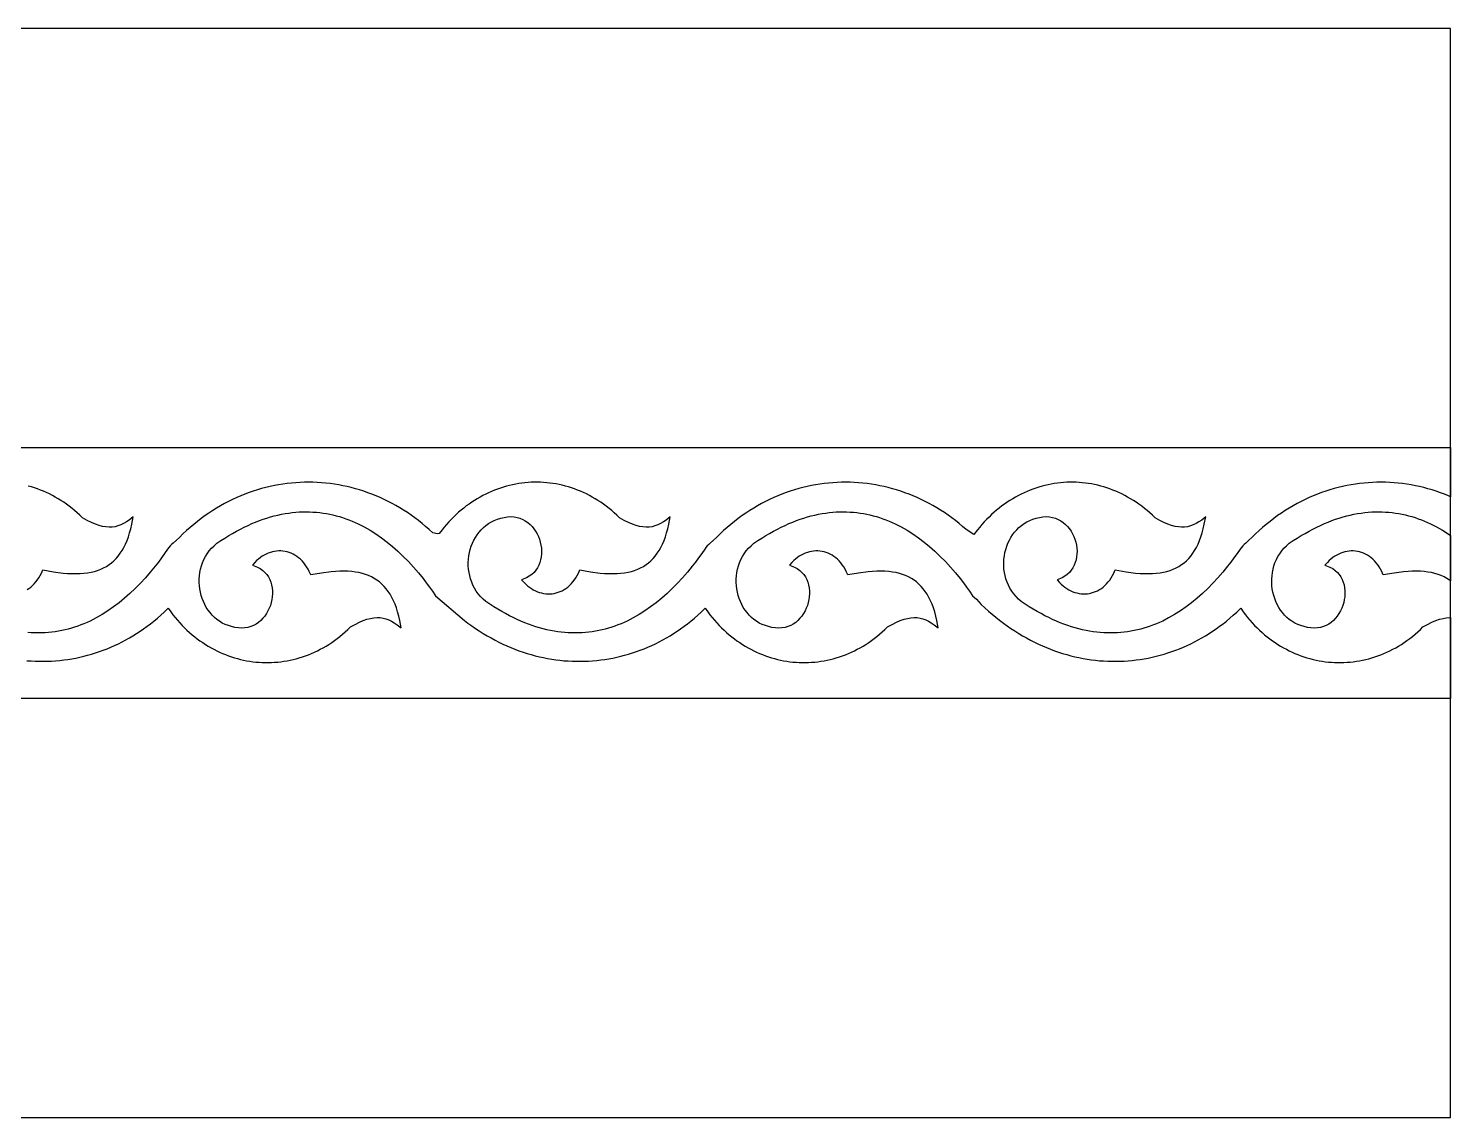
# Model space of a CAD drawing. Extents: x -360 to 360, y -60 to 60.
# Drawn here: x 203.3 to 360, y -60 to 60 of the extents above; entities that cross this region are included whole.
import ezdxf

# ---------------------------------------------------------------- set-up
doc = ezdxf.new("R2010")
doc.units = 0
doc.layers.add('LAYER_1', color=18, linetype='CONTINUOUS')

msp = doc.modelspace()

# ---------------------------------------------------------------- linework, layer by layer
at = {"layer": 'LAYER_1'}
for points in [[(-360, -60), (360, -60), (360, 60), (-360, 60)], [(352.46, 6.74), (352.83, 6.72), (353.2, 6.7), (353.57, 6.66), (353.94, 6.61), (354.31, 6.55), (354.67, 6.48), (355.03, 6.4), (355.38, 6.31), (355.74, 6.21), (356.09, 6.1), (356.44, 5.98), (356.78, 5.86), (357.12, 5.72), (357.46, 5.57), (357.8, 5.42), (358.46, 5.08), (359.11, 4.71), (359.75, 4.31), (360, 4.14), (360, -0.87), (359.88, -0.78), (359.59, -0.6), (359.28, -0.43), (358.96, -0.28), (358.62, -0.16), (358.27, -0.05), (357.9, 0.04), (357.51, 0.11), (357.1, 0.16), (356.68, 0.19), (356.24, 0.2), (355.78, 0.2), (355.31, 0.17), (354.81, 0.13), (353.77, 0), (352.58, -0.22), (352.42, 0.15), (352.28, 0.42), (352.13, 0.67), (351.97, 0.91), (351.8, 1.13), (351.63, 1.33), (351.44, 1.51), (351.25, 1.68), (351.05, 1.83), (350.84, 1.96), (350.63, 2.08), (350.41, 2.18), (350.19, 2.26), (349.97, 2.33), (349.74, 2.38), (349.51, 2.41), (349.28, 2.43), (349.05, 2.43), (348.82, 2.42), (348.59, 2.38), (348.36, 2.34), (348.13, 2.27), (347.9, 2.19), (347.67, 2.09), (347.45, 1.98), (347.24, 1.85), (347.02, 1.71), (346.82, 1.54), (346.62, 1.37), (346.42, 1.17), (346.16, 0.88), (346.71, 0.65), (347.01, 0.48), (347.29, 0.29), (347.53, 0.06), (347.73, -0.18), (347.91, -0.44), (348.06, -0.72), (348.17, -1.02), (348.26, -1.32), (348.32, -1.64), (348.35, -1.96), (348.36, -2.28), (348.34, -2.61), (348.29, -2.93), (348.22, -3.26), (348.13, -3.58), (348.01, -3.88), (347.87, -4.18), (347.7, -4.47), (347.52, -4.74), (347.31, -4.99), (347.08, -5.23), (346.84, -5.44), (346.57, -5.62), (346.29, -5.78), (345.98, -5.91), (345.66, -6), (345.33, -6.05), (344.97, -6.07), (344.61, -6.05), (344.23, -5.99), (343.86, -5.91), (343.5, -5.8), (343.15, -5.67), (342.83, -5.51), (342.52, -5.32), (342.23, -5.12), (341.96, -4.89), (341.71, -4.64), (341.48, -4.37), (341.26, -4.08), (341.07, -3.79), (340.9, -3.47), (340.75, -3.15), (340.62, -2.81), (340.51, -2.47), (340.42, -2.12), (340.35, -1.76), (340.31, -1.4), (340.29, -1.03), (340.29, -0.66), (340.32, -0.3), (340.36, 0.07), (340.44, 0.43), (340.53, 0.78), (340.65, 1.13), (340.8, 1.47), (340.97, 1.81), (341.17, 2.13), (341.39, 2.44), (341.64, 2.73), (341.92, 3.01), (342.22, 3.27), (342.67, 3.57), (343.1, 3.85), (343.54, 4.12), (343.97, 4.37), (344.4, 4.61), (344.82, 4.84), (345.25, 5.05), (345.67, 5.25), (346.09, 5.44), (346.51, 5.61), (346.92, 5.77), (347.33, 5.92), (347.74, 6.06), (348.15, 6.18), (348.55, 6.29), (348.95, 6.39), (349.35, 6.47), (349.75, 6.55), (350.14, 6.61), (350.54, 6.66), (350.93, 6.7), (351.31, 6.73), (351.7, 6.74), (352.08, 6.75)]]:
    msp.add_lwpolyline(points, close=True, dxfattribs=at)
for points in [[(185.41, 13.83), (360, 13.83), (360, 8.4), (359.78, 8.5), (359.33, 8.68), (358.88, 8.85), (358.43, 9), (357.97, 9.15), (357.51, 9.28), (357.05, 9.41), (356.59, 9.52), (356.12, 9.62), (355.65, 9.71), (355.19, 9.78), (354.72, 9.85), (354.24, 9.9), (353.77, 9.95), (353.3, 9.98), (352.83, 10), (352.35, 10), (351.88, 10), (351.4, 9.98), (350.93, 9.95), (350.46, 9.91), (349.98, 9.86), (349.51, 9.8), (349.04, 9.72), (348.57, 9.64), (348.1, 9.54), (347.63, 9.43), (347.17, 9.3), (346.7, 9.17), (346.24, 9.02), (345.78, 8.86), (345.32, 8.69), (344.87, 8.51), (344.42, 8.31), (343.97, 8.11), (343.52, 7.89), (343.08, 7.66), (342.64, 7.41), (342.21, 7.16), (341.78, 6.89), (341.35, 6.61), (340.93, 6.32), (340.51, 6.01), (340.1, 5.69), (339.69, 5.36), (339.28, 5.02), (338.89, 4.67), (338.49, 4.3), (338.11, 3.92), (337.77, 3.6), (337.42, 3.3), (337.25, 3.15), (337.09, 2.99), (336.94, 2.82), (336.81, 2.64), (336.47, 2.16), (336.13, 1.68), (335.78, 1.21), (335.43, 0.76), (334.9, 0.11), (334.36, -0.52), (333.8, -1.12), (333.24, -1.7), (332.66, -2.25), (332.07, -2.78), (331.46, -3.27), (330.85, -3.74), (330.22, -4.18), (329.58, -4.58), (328.93, -4.95), (328.27, -5.29), (327.93, -5.44), (327.59, -5.59), (327.25, -5.72), (326.9, -5.85), (326.56, -5.97), (326.21, -6.08), (325.85, -6.18), (325.5, -6.27), (325.14, -6.35), (324.77, -6.42), (324.41, -6.48), (324.04, -6.53), (323.67, -6.56), (323.3, -6.59), (322.92, -6.61), (322.54, -6.61), (322.16, -6.61), (321.78, -6.59), (321.39, -6.57), (321, -6.53), (320.61, -6.48), (320.22, -6.41), (319.82, -6.34), (319.42, -6.25), (319.02, -6.16), (318.62, -6.05), (318.21, -5.92), (317.8, -5.79), (317.39, -5.64), (316.97, -5.48), (316.56, -5.31), (316.14, -5.12), (315.71, -4.92), (315.29, -4.71), (314.86, -4.48), (314.44, -4.24), (314, -3.99), (313.57, -3.72), (313.13, -3.44), (312.69, -3.14), (312.39, -2.88), (312.11, -2.6), (311.86, -2.3), (311.64, -1.99), (311.44, -1.67), (311.27, -1.34), (311.12, -1), (311, -0.65), (310.9, -0.29), (310.83, 0.07), (310.78, 0.43), (310.76, 0.8), (310.76, 1.16), (310.78, 1.53), (310.82, 1.89), (310.89, 2.25), (310.98, 2.6), (311.08, 2.94), (311.22, 3.28), (311.37, 3.61), (311.54, 3.92), (311.73, 4.22), (311.94, 4.5), (312.18, 4.77), (312.43, 5.02), (312.7, 5.25), (312.99, 5.46), (313.29, 5.64), (313.62, 5.8), (313.96, 5.94), (314.32, 6.04), (314.7, 6.12), (315.07, 6.18), (315.44, 6.21), (315.79, 6.19), (316.13, 6.13), (316.45, 6.04), (316.75, 5.91), (317.04, 5.76), (317.31, 5.57), (317.55, 5.36), (317.78, 5.13), (317.99, 4.87), (318.17, 4.6), (318.33, 4.32), (318.47, 4.02), (318.59, 3.71), (318.69, 3.39), (318.76, 3.07), (318.81, 2.74), (318.83, 2.42), (318.82, 2.09), (318.79, 1.77), (318.73, 1.45), (318.64, 1.15), (318.53, 0.85), (318.38, 0.57), (318.2, 0.31), (317.99, 0.07), (317.75, -0.15), (317.48, -0.35), (317.18, -0.52), (316.63, -0.74), (316.89, -1.04), (317.09, -1.23), (317.29, -1.41), (317.49, -1.57), (317.7, -1.72), (317.92, -1.85), (318.14, -1.96), (318.37, -2.06), (318.59, -2.14), (318.82, -2.2), (319.06, -2.25), (319.29, -2.28), (319.52, -2.3), (319.75, -2.3), (319.98, -2.28), (320.21, -2.25), (320.44, -2.2), (320.66, -2.13), (320.88, -2.05), (321.1, -1.95), (321.31, -1.83), (321.52, -1.7), (321.72, -1.55), (321.91, -1.38), (322.09, -1.2), (322.27, -0.99), (322.44, -0.78), (322.6, -0.54), (322.75, -0.29), (322.89, -0.01), (323.05, 0.35), (324.24, 0.13), (325.28, 0), (325.78, -0.04), (326.25, -0.06), (326.71, -0.07), (327.15, -0.06), (327.57, -0.02), (327.98, 0.03), (328.36, 0.09), (328.74, 0.18), (329.09, 0.29), (329.43, 0.42), (329.75, 0.56), (330.06, 0.73), (330.35, 0.92), (330.63, 1.12), (330.89, 1.35), (331.14, 1.6), (331.37, 1.87), (331.59, 2.17), (331.79, 2.48), (331.99, 2.82), (332.17, 3.19), (332.33, 3.58), (332.48, 3.99), (332.62, 4.42), (332.75, 4.88), (332.86, 5.37), (333.02, 6.18), (332.57, 5.83), (332.26, 5.63), (331.95, 5.45), (331.64, 5.3), (331.33, 5.18), (331.01, 5.1), (330.69, 5.05), (330.35, 5.04), (330, 5.07), (329.63, 5.13), (329.25, 5.23), (328.84, 5.38), (328.4, 5.57), (327.94, 5.8), (327.43, 6.08), (327.14, 6.36), (326.85, 6.62), (326.56, 6.88), (326.26, 7.12), (325.96, 7.36), (325.66, 7.58), (325.35, 7.79), (325.04, 8), (324.73, 8.19), (324.41, 8.37), (324.09, 8.55), (323.77, 8.71), (323.45, 8.87), (323.12, 9.01), (322.79, 9.14), (322.46, 9.27), (322.12, 9.38), (321.79, 9.49), (321.45, 9.58), (321.11, 9.67), (320.77, 9.74), (320.43, 9.81), (320.09, 9.87), (319.75, 9.91), (319.4, 9.95), (319.06, 9.98), (318.72, 9.99), (318.37, 10), (318.03, 10), (317.69, 9.99), (317.34, 9.97), (317, 9.94), (316.66, 9.9), (316.32, 9.85), (315.98, 9.8), (315.64, 9.73), (315.3, 9.65), (314.97, 9.56), (314.63, 9.47), (314.3, 9.36), (313.97, 9.25), (313.65, 9.13), (313.32, 8.99), (313, 8.85), (312.68, 8.7), (312.37, 8.54), (312.05, 8.37), (311.74, 8.19), (311.44, 8), (311.13, 7.81), (310.84, 7.6), (310.54, 7.39), (310.25, 7.16), (309.97, 6.93), (309.68, 6.69), (309.41, 6.44), (309.14, 6.17), (308.87, 5.91), (308.61, 5.63), (308.35, 5.34), (308.1, 5.04), (307.86, 4.74), (307.46, 4.26), (306.61, 4.79), (306.22, 5.13), (305.83, 5.46), (305.43, 5.77), (305.03, 6.08), (304.63, 6.37), (304.21, 6.65), (303.8, 6.92), (303.38, 7.18), (302.95, 7.43), (302.52, 7.66), (302.09, 7.89), (301.65, 8.1), (301.21, 8.31), (300.76, 8.5), (300.32, 8.68), (299.86, 8.85), (299.41, 9), (298.95, 9.15), (298.49, 9.28), (298.03, 9.41), (297.57, 9.52), (297.1, 9.62), (296.64, 9.71), (296.17, 9.78), (295.7, 9.85), (295.23, 9.9), (294.76, 9.95), (294.28, 9.98), (293.81, 10), (293.33, 10), (292.86, 10), (292.39, 9.98), (291.91, 9.95), (291.44, 9.91), (290.97, 9.86), (290.49, 9.8), (290.02, 9.72), (289.55, 9.64), (289.08, 9.54), (288.61, 9.43), (288.15, 9.3), (287.68, 9.17), (287.22, 9.02), (286.76, 8.86), (286.31, 8.69), (285.85, 8.51), (285.4, 8.31), (284.95, 8.11), (284.51, 7.89), (284.06, 7.66), (283.62, 7.41), (283.19, 7.16), (282.76, 6.89), (282.33, 6.61), (281.91, 6.32), (281.49, 6.01), (281.08, 5.69), (280.67, 5.36), (280.27, 5.02), (279.87, 4.67), (279.48, 4.3), (279.09, 3.92), (278.75, 3.6), (278.4, 3.3), (278.23, 3.15), (278.07, 2.99), (277.93, 2.82), (277.79, 2.64), (277.46, 2.16), (277.11, 1.68), (276.77, 1.21), (276.41, 0.76), (275.88, 0.11), (275.34, -0.52), (274.79, -1.12), (274.22, -1.7), (273.64, -2.25), (273.05, -2.78), (272.45, -3.27), (271.83, -3.74), (271.2, -4.18), (270.56, -4.58), (269.91, -4.95), (269.25, -5.29), (268.91, -5.44), (268.57, -5.59), (268.23, -5.72), (267.89, -5.85), (267.54, -5.97), (267.19, -6.08), (266.83, -6.18), (266.48, -6.27), (266.12, -6.35), (265.76, -6.42), (265.39, -6.48), (265.03, -6.53), (264.65, -6.56), (264.28, -6.59), (263.91, -6.61), (263.53, -6.61), (263.15, -6.61), (262.76, -6.59), (262.38, -6.57), (261.99, -6.53), (261.6, -6.48), (261.2, -6.41), (260.8, -6.34), (260.41, -6.25), (260, -6.16), (259.6, -6.05), (259.19, -5.92), (258.78, -5.79), (258.37, -5.64), (257.96, -5.48), (257.54, -5.31), (257.12, -5.12), (256.7, -4.92), (256.27, -4.71), (255.85, -4.48), (255.42, -4.24), (254.99, -3.99), (254.55, -3.72), (254.12, -3.44), (253.67, -3.14), (253.37, -2.88), (253.09, -2.6), (252.84, -2.3), (252.62, -1.99), (252.42, -1.67), (252.25, -1.34), (252.11, -1), (251.98, -0.65), (251.89, -0.29), (251.82, 0.07), (251.77, 0.43), (251.74, 0.8), (251.74, 1.16), (251.76, 1.53), (251.81, 1.89), (251.87, 2.25), (251.96, 2.6), (252.07, 2.94), (252.2, 3.28), (252.35, 3.61), (252.52, 3.92), (252.71, 4.22), (252.93, 4.5), (253.16, 4.77), (253.41, 5.02), (253.68, 5.25), (253.97, 5.46), (254.28, 5.64), (254.6, 5.8), (254.95, 5.94), (255.31, 6.04), (255.68, 6.12), (256.06, 6.18), (256.42, 6.21), (256.78, 6.19), (257.11, 6.13), (257.43, 6.04), (257.74, 5.91), (258.02, 5.76), (258.29, 5.57), (258.54, 5.36), (258.76, 5.13), (258.97, 4.87), (259.15, 4.6), (259.32, 4.32), (259.46, 4.02), (259.58, 3.71), (259.67, 3.39), (259.74, 3.07), (259.79, 2.74), (259.81, 2.42), (259.8, 2.09), (259.77, 1.77), (259.71, 1.45), (259.63, 1.15), (259.51, 0.85), (259.36, 0.57), (259.18, 0.31), (258.98, 0.07), (258.74, -0.15), (258.46, -0.35), (258.16, -0.52), (257.61, -0.74), (257.88, -1.04), (258.07, -1.23), (258.27, -1.41), (258.48, -1.57), (258.69, -1.72), (258.9, -1.85), (259.13, -1.96), (259.35, -2.06), (259.58, -2.14), (259.81, -2.2), (260.04, -2.25), (260.27, -2.28), (260.5, -2.3), (260.73, -2.3), (260.97, -2.28), (261.19, -2.25), (261.42, -2.2), (261.65, -2.13), (261.87, -2.05), (262.08, -1.95), (262.29, -1.83), (262.5, -1.7), (262.7, -1.55), (262.89, -1.38), (263.08, -1.2), (263.25, -0.99), (263.42, -0.78), (263.58, -0.54), (263.73, -0.29), (263.87, -0.01), (264.03, 0.35), (265.22, 0.13), (266.27, 0), (266.76, -0.04), (267.23, -0.06), (267.69, -0.07), (268.13, -0.06), (268.55, -0.02), (268.96, 0.03), (269.35, 0.09), (269.72, 0.18), (270.07, 0.29), (270.41, 0.42), (270.73, 0.56), (271.04, 0.73), (271.33, 0.92), (271.61, 1.12), (271.87, 1.35), (272.12, 1.6), (272.35, 1.87), (272.57, 2.17), (272.78, 2.48), (272.97, 2.82), (273.15, 3.19), (273.31, 3.58), (273.47, 3.99), (273.6, 4.42), (273.73, 4.88), (273.84, 5.37), (274, 6.18), (273.55, 5.83), (273.24, 5.63), (272.93, 5.45), (272.63, 5.3), (272.31, 5.18), (272, 5.1), (271.67, 5.05), (271.33, 5.04), (270.98, 5.07), (270.62, 5.13), (270.23, 5.23), (269.82, 5.38), (269.38, 5.57), (268.92, 5.8), (268.41, 6.08), (268.12, 6.36), (267.83, 6.62), (267.54, 6.88), (267.25, 7.12), (266.95, 7.36), (266.64, 7.58), (266.34, 7.79), (266.03, 8), (265.71, 8.19), (265.4, 8.37), (265.08, 8.55), (264.76, 8.71), (264.43, 8.87), (264.1, 9.01), (263.77, 9.14), (263.44, 9.27), (263.11, 9.38), (262.77, 9.49), (262.44, 9.58), (262.1, 9.67), (261.76, 9.74), (261.42, 9.81), (261.07, 9.87), (260.73, 9.91), (260.39, 9.95), (260.04, 9.98), (259.7, 9.99), (259.36, 10), (259.01, 10), (258.67, 9.99), (258.33, 9.97), (257.98, 9.94), (257.64, 9.9), (257.3, 9.85), (256.96, 9.8), (256.62, 9.73), (256.29, 9.65), (255.95, 9.56), (255.62, 9.47), (255.29, 9.36), (254.96, 9.25), (254.63, 9.13), (254.3, 8.99), (253.98, 8.85), (253.66, 8.7), (253.35, 8.54), (253.04, 8.37), (252.73, 8.19), (252.42, 8), (252.12, 7.81), (251.82, 7.6), (251.52, 7.39), (251.23, 7.16), (250.95, 6.93), (250.67, 6.69), (250.39, 6.44), (250.12, 6.17), (249.85, 5.91), (249.59, 5.63), (249.34, 5.34), (249.08, 5.04), (248.84, 4.74), (248.54, 4.37), (248.34, 4.3), (247.81, 4.43), (247.42, 4.8), (247.03, 5.13), (246.64, 5.46), (246.24, 5.77), (245.84, 6.08), (245.43, 6.37), (245.02, 6.65), (244.61, 6.92), (244.19, 7.18), (243.76, 7.43), (243.33, 7.66), (242.9, 7.89), (242.46, 8.1), (242.02, 8.31), (241.57, 8.5), (241.12, 8.68), (240.67, 8.85), (240.22, 9), (239.76, 9.15), (239.3, 9.28), (238.84, 9.41), (238.38, 9.52), (237.91, 9.62), (237.45, 9.71), (236.98, 9.78), (236.51, 9.85), (236.04, 9.9), (235.56, 9.95), (235.09, 9.98), (234.62, 10), (234.14, 10), (233.67, 10), (233.2, 9.98), (232.72, 9.95), (232.25, 9.91), (231.77, 9.86), (231.3, 9.8), (230.83, 9.72), (230.36, 9.64), (229.89, 9.54), (229.42, 9.43), (228.96, 9.3), (228.49, 9.17), (228.03, 9.02), (227.57, 8.86), (227.12, 8.69), (226.66, 8.51), (226.21, 8.31), (225.76, 8.11), (225.31, 7.89), (224.87, 7.66), (224.43, 7.41), (224, 7.16), (223.57, 6.89), (223.14, 6.61), (222.72, 6.32), (222.3, 6.01), (221.89, 5.69), (221.48, 5.36), (221.08, 5.02), (220.68, 4.67), (220.29, 4.3), (219.9, 3.92), (219.56, 3.6), (219.21, 3.3), (219.04, 3.15), (218.88, 2.99), (218.74, 2.82), (218.6, 2.64), (218.27, 2.16), (217.92, 1.68), (217.58, 1.21), (217.22, 0.76), (216.69, 0.11), (216.15, -0.52), (215.6, -1.12), (215.03, -1.7), (214.45, -2.25), (213.86, -2.78), (213.26, -3.27), (212.64, -3.74), (212.01, -4.18), (211.37, -4.58), (210.72, -4.95), (210.06, -5.29), (209.72, -5.44), (209.38, -5.59), (209.04, -5.72), (208.7, -5.85), (208.35, -5.97), (208, -6.08), (207.64, -6.18), (207.29, -6.27), (206.93, -6.35), (206.57, -6.42), (206.2, -6.48), (205.83, -6.53), (205.46, -6.56), (205.09, -6.59), (204.72, -6.61), (204.34, -6.61), (203.96, -6.61), (203.57, -6.59), (203.19, -6.57)], [(203.1, -1.83), (203.31, -1.7), (203.51, -1.55), (203.7, -1.38), (203.89, -1.2), (204.06, -0.99), (204.23, -0.78), (204.39, -0.54), (204.54, -0.29), (204.68, -0.01), (204.84, 0.35), (206.03, 0.13), (207.08, 0), (207.57, -0.04), (208.04, -0.06), (208.5, -0.07), (208.94, -0.06), (209.36, -0.02), (209.77, 0.03), (210.16, 0.09), (210.53, 0.18), (210.88, 0.29), (211.22, 0.42), (211.54, 0.56), (211.85, 0.73), (212.14, 0.92), (212.42, 1.12), (212.68, 1.35), (212.93, 1.6), (213.16, 1.87), (213.38, 2.17), (213.59, 2.48), (213.78, 2.82), (213.96, 3.19), (214.12, 3.58), (214.28, 3.99), (214.41, 4.42), (214.54, 4.88), (214.65, 5.37), (214.81, 6.18), (214.36, 5.83), (214.05, 5.63), (213.74, 5.45), (213.43, 5.3), (213.12, 5.18), (212.81, 5.1), (212.48, 5.05), (212.14, 5.04), (211.79, 5.07), (211.43, 5.13), (211.04, 5.23), (210.63, 5.38), (210.19, 5.57), (209.73, 5.8), (209.22, 6.08), (208.93, 6.36), (208.64, 6.62), (208.35, 6.88), (208.06, 7.12), (207.76, 7.36), (207.45, 7.58), (207.15, 7.79), (206.84, 8), (206.52, 8.19), (206.21, 8.37), (205.89, 8.55), (205.57, 8.71), (205.24, 8.87), (204.91, 9.01), (204.58, 9.14), (204.25, 9.27), (203.92, 9.38), (203.58, 9.49), (203.24, 9.58)], [(203.09, -9.66), (203.55, -9.69), (204, -9.72), (204.45, -9.73), (204.9, -9.73), (205.35, -9.72), (205.8, -9.7), (206.25, -9.67), (206.7, -9.63), (207.14, -9.58), (207.59, -9.52), (208.03, -9.45), (208.47, -9.37), (208.91, -9.28), (209.35, -9.17), (209.78, -9.06), (210.22, -8.94), (210.65, -8.8), (211.08, -8.66), (211.5, -8.51), (211.92, -8.34), (212.34, -8.17), (212.76, -7.98), (213.17, -7.79), (213.58, -7.58), (213.98, -7.37), (214.39, -7.15), (214.78, -6.91), (215.18, -6.67), (215.57, -6.41), (215.95, -6.15), (216.33, -5.87), (216.71, -5.59), (217.08, -5.3), (217.47, -4.98), (217.85, -4.65), (218.22, -4.31), (218.66, -3.87), (218.94, -4.29), (219.18, -4.61), (219.43, -4.91), (219.68, -5.21), (219.93, -5.49), (220.19, -5.77), (220.46, -6.04), (220.73, -6.3), (221.01, -6.55), (221.29, -6.8), (221.58, -7.03), (221.87, -7.25), (222.16, -7.47), (222.46, -7.67), (222.76, -7.87), (223.07, -8.06), (223.38, -8.24), (223.69, -8.41), (224.01, -8.57), (224.32, -8.72), (224.65, -8.86), (224.97, -8.99), (225.3, -9.12), (225.63, -9.23), (225.96, -9.34), (226.29, -9.43), (226.63, -9.52), (226.96, -9.59), (227.3, -9.66), (227.64, -9.72), (227.98, -9.77), (228.33, -9.81), (228.67, -9.84), (229.01, -9.86), (229.35, -9.87), (229.7, -9.87), (230.04, -9.86), (230.39, -9.84), (230.73, -9.82), (231.07, -9.78), (231.42, -9.73), (231.76, -9.68), (232.1, -9.61), (232.44, -9.54), (232.78, -9.45), (233.11, -9.35), (233.45, -9.25), (233.78, -9.14), (234.12, -9.01), (234.44, -8.88), (234.77, -8.73), (235.1, -8.58), (235.42, -8.41), (235.74, -8.24), (236.06, -8.06), (236.37, -7.86), (236.68, -7.66), (236.99, -7.45), (237.29, -7.22), (237.59, -6.99), (237.88, -6.75), (238.17, -6.49), (238.46, -6.23), (238.75, -5.94), (239.26, -5.66), (239.73, -5.43), (240.16, -5.25), (240.57, -5.1), (240.96, -5), (241.33, -4.93), (241.68, -4.91), (242.01, -4.92), (242.34, -4.97), (242.66, -5.05), (242.97, -5.17), (243.27, -5.32), (243.58, -5.49), (243.89, -5.7), (244.35, -6.04), (244.19, -5.23), (244.07, -4.75), (243.95, -4.29), (243.81, -3.85), (243.66, -3.44), (243.49, -3.06), (243.31, -2.69), (243.12, -2.35), (242.91, -2.03), (242.69, -1.74), (242.46, -1.47), (242.21, -1.22), (241.95, -0.99), (241.67, -0.78), (241.38, -0.6), (241.08, -0.43), (240.75, -0.28), (240.41, -0.16), (240.06, -0.05), (239.69, 0.04), (239.3, 0.11), (238.9, 0.16), (238.47, 0.19), (238.03, 0.2), (237.58, 0.2), (237.1, 0.17), (236.61, 0.13), (235.57, 0), (234.37, -0.22), (234.21, 0.15), (234.07, 0.42), (233.92, 0.67), (233.77, 0.91), (233.6, 1.13), (233.42, 1.33), (233.23, 1.51), (233.04, 1.68), (232.84, 1.83), (232.63, 1.96), (232.42, 2.08), (232.21, 2.18), (231.99, 2.26), (231.76, 2.33), (231.54, 2.38), (231.31, 2.41), (231.08, 2.43), (230.84, 2.43), (230.61, 2.42), (230.38, 2.38), (230.15, 2.34), (229.92, 2.27), (229.69, 2.19), (229.47, 2.09), (229.25, 1.98), (229.03, 1.85), (228.82, 1.71), (228.61, 1.54), (228.41, 1.37), (228.22, 1.17), (227.95, 0.88), (228.5, 0.65), (228.81, 0.48), (229.08, 0.29), (229.32, 0.06), (229.53, -0.18), (229.7, -0.44), (229.85, -0.72), (229.97, -1.02), (230.05, -1.32), (230.11, -1.64), (230.15, -1.96), (230.15, -2.28), (230.13, -2.61), (230.08, -2.93), (230.01, -3.26), (229.92, -3.58), (229.8, -3.88), (229.66, -4.18), (229.5, -4.47), (229.31, -4.74), (229.1, -4.99), (228.88, -5.23), (228.63, -5.44), (228.36, -5.62), (228.08, -5.78), (227.78, -5.91), (227.45, -6), (227.12, -6.05), (226.77, -6.07), (226.4, -6.05), (226.02, -5.99), (225.65, -5.91), (225.29, -5.8), (224.95, -5.67), (224.62, -5.51), (224.31, -5.32), (224.02, -5.12), (223.75, -4.89), (223.5, -4.64), (223.27, -4.37), (223.06, -4.08), (222.86, -3.79), (222.69, -3.47), (222.54, -3.15), (222.41, -2.81), (222.3, -2.47), (222.21, -2.12), (222.15, -1.76), (222.1, -1.4), (222.08, -1.03), (222.08, -0.66), (222.11, -0.3), (222.16, 0.07), (222.23, 0.43), (222.33, 0.78), (222.45, 1.13), (222.59, 1.47), (222.77, 1.81), (222.96, 2.13), (223.19, 2.44), (223.44, 2.73), (223.71, 3.01), (224.02, 3.27), (224.46, 3.57), (224.89, 3.85), (225.33, 4.12), (225.76, 4.37), (226.19, 4.61), (226.62, 4.84), (227.04, 5.05), (227.46, 5.25), (227.88, 5.44), (228.3, 5.61), (228.71, 5.77), (229.12, 5.92), (229.53, 6.06), (229.94, 6.18), (230.34, 6.29), (230.75, 6.39), (231.15, 6.47), (231.54, 6.55), (231.94, 6.61), (232.33, 6.66), (232.72, 6.7), (233.1, 6.73), (233.49, 6.74), (233.87, 6.75), (234.25, 6.74), (234.62, 6.72), (235, 6.7), (235.37, 6.66), (235.73, 6.61), (236.1, 6.55), (236.46, 6.48), (236.82, 6.4), (237.18, 6.31), (237.53, 6.21), (237.88, 6.1), (238.23, 5.98), (238.57, 5.86), (238.92, 5.72), (239.25, 5.57), (239.59, 5.42), (240.25, 5.08), (240.91, 4.71), (241.55, 4.31), (242.17, 3.87), (242.79, 3.41), (243.39, 2.91), (243.98, 2.39), (244.56, 1.83), (245.13, 1.26), (245.68, 0.65), (246.23, 0.03), (246.75, -0.62), (247.11, -1.08), (247.46, -1.55), (247.8, -2.02), (248.13, -2.5), (251.33, -5.24), (251.69, -5.52), (252.11, -5.82), (252.53, -6.11), (252.95, -6.39), (253.38, -6.66), (253.81, -6.92), (254.24, -7.16), (254.68, -7.39), (255.11, -7.62), (255.55, -7.83), (255.99, -8.03), (256.43, -8.22), (256.88, -8.39), (257.32, -8.56), (257.77, -8.71), (258.22, -8.86), (258.67, -8.99), (259.12, -9.11), (259.57, -9.22), (260.02, -9.32), (260.47, -9.41), (260.93, -9.49), (261.38, -9.56), (261.83, -9.61), (262.28, -9.66), (262.74, -9.69), (263.19, -9.72), (263.64, -9.73), (264.09, -9.73), (264.54, -9.72), (264.99, -9.7), (265.44, -9.67), (265.89, -9.63), (266.33, -9.58), (266.78, -9.52), (267.22, -9.45), (267.66, -9.37), (268.1, -9.28), (268.54, -9.17), (268.97, -9.06), (269.41, -8.94), (269.84, -8.8), (270.27, -8.66), (270.69, -8.51), (271.11, -8.34), (271.53, -8.17), (271.95, -7.98), (272.36, -7.79), (272.77, -7.58), (273.17, -7.37), (273.58, -7.15), (273.97, -6.91), (274.37, -6.67), (274.76, -6.41), (275.14, -6.15), (275.52, -5.87), (275.9, -5.59), (276.27, -5.3), (276.66, -4.98), (277.04, -4.65), (277.41, -4.31), (277.85, -3.87), (278.13, -4.29), (278.37, -4.61), (278.62, -4.91), (278.87, -5.21), (279.12, -5.49), (279.38, -5.77), (279.65, -6.04), (279.92, -6.3), (280.2, -6.55), (280.48, -6.8), (280.77, -7.03), (281.06, -7.25), (281.35, -7.47), (281.65, -7.67), (281.95, -7.87), (282.26, -8.06), (282.57, -8.24), (282.88, -8.41), (283.2, -8.57), (283.52, -8.72), (283.84, -8.86), (284.16, -8.99), (284.49, -9.12), (284.82, -9.23), (285.15, -9.34), (285.48, -9.43), (285.82, -9.52), (286.16, -9.59), (286.49, -9.66), (286.83, -9.72), (287.17, -9.77), (287.52, -9.81), (287.86, -9.84), (288.2, -9.86), (288.54, -9.87), (288.89, -9.87), (289.23, -9.86), (289.58, -9.84), (289.92, -9.82), (290.26, -9.78), (290.61, -9.73), (290.95, -9.68), (291.29, -9.61), (291.63, -9.54), (291.97, -9.45), (292.3, -9.35), (292.64, -9.25), (292.97, -9.14), (293.31, -9.01), (293.64, -8.88), (293.96, -8.73), (294.29, -8.58), (294.61, -8.41), (294.93, -8.24), (295.25, -8.06), (295.56, -7.86), (295.87, -7.66), (296.18, -7.45), (296.48, -7.22), (296.78, -6.99), (297.07, -6.75), (297.36, -6.49), (297.65, -6.23), (297.94, -5.94), (298.45, -5.66), (298.92, -5.43), (299.35, -5.25), (299.76, -5.1), (300.15, -5), (300.52, -4.93), (300.87, -4.91), (301.2, -4.92), (301.53, -4.97), (301.85, -5.05), (302.16, -5.17), (302.47, -5.32), (302.77, -5.49), (303.08, -5.7), (303.54, -6.04), (303.38, -5.23), (303.26, -4.75), (303.14, -4.29), (303, -3.85), (302.85, -3.44), (302.68, -3.06), (302.5, -2.69), (302.31, -2.35), (302.1, -2.03), (301.88, -1.74), (301.65, -1.47), (301.4, -1.22), (301.14, -0.99), (300.87, -0.78), (300.57, -0.6), (300.27, -0.43), (299.94, -0.28), (299.61, -0.16), (299.25, -0.05), (298.88, 0.04), (298.49, 0.11), (298.09, 0.16), (297.66, 0.19), (297.22, 0.2), (296.77, 0.2), (296.29, 0.17), (295.8, 0.13), (294.76, 0), (293.56, -0.22), (293.4, 0.15), (293.26, 0.42), (293.11, 0.67), (292.96, 0.91), (292.79, 1.13), (292.61, 1.33), (292.42, 1.51), (292.23, 1.68), (292.03, 1.83), (291.83, 1.96), (291.61, 2.08), (291.4, 2.18), (291.18, 2.26), (290.95, 2.33), (290.73, 2.38), (290.5, 2.41), (290.27, 2.43), (290.03, 2.43), (289.8, 2.42), (289.57, 2.38), (289.34, 2.34), (289.11, 2.27), (288.88, 2.19), (288.66, 2.09), (288.44, 1.98), (288.22, 1.85), (288.01, 1.71), (287.8, 1.54), (287.6, 1.37), (287.41, 1.17), (287.14, 0.88), (287.69, 0.65), (288, 0.48), (288.27, 0.29), (288.51, 0.06), (288.72, -0.18), (288.89, -0.44), (289.04, -0.72), (289.16, -1.02), (289.24, -1.32), (289.3, -1.64), (289.34, -1.96), (289.34, -2.28), (289.32, -2.61), (289.27, -2.93), (289.2, -3.26), (289.11, -3.58), (288.99, -3.88), (288.85, -4.18), (288.69, -4.47), (288.5, -4.74), (288.29, -4.99), (288.07, -5.23), (287.82, -5.44), (287.55, -5.62), (287.27, -5.78), (286.97, -5.91), (286.65, -6), (286.31, -6.05), (285.96, -6.07), (285.59, -6.05), (285.21, -5.99), (284.84, -5.91), (284.48, -5.8), (284.14, -5.67), (283.81, -5.51), (283.5, -5.32), (283.21, -5.12), (282.94, -4.89), (282.69, -4.64), (282.46, -4.37), (282.25, -4.08), (282.05, -3.79), (281.88, -3.47), (281.73, -3.15), (281.6, -2.81), (281.49, -2.47), (281.4, -2.12), (281.34, -1.76), (281.29, -1.4), (281.27, -1.03), (281.27, -0.66), (281.3, -0.3), (281.35, 0.07), (281.42, 0.43), (281.52, 0.78), (281.64, 1.13), (281.78, 1.47), (281.96, 1.81), (282.15, 2.13), (282.38, 2.44), (282.63, 2.73), (282.9, 3.01), (283.21, 3.27), (283.65, 3.57), (284.09, 3.85), (284.52, 4.12), (284.95, 4.37), (285.38, 4.61), (285.81, 4.84), (286.23, 5.05), (286.65, 5.25), (287.07, 5.44), (287.49, 5.61), (287.9, 5.77), (288.31, 5.92), (288.72, 6.06), (289.13, 6.18), (289.54, 6.29), (289.94, 6.39), (290.34, 6.47), (290.73, 6.55), (291.13, 6.61), (291.52, 6.66), (291.91, 6.7), (292.29, 6.73), (292.68, 6.74), (293.06, 6.75), (293.44, 6.74), (293.81, 6.72), (294.19, 6.7), (294.56, 6.66), (294.92, 6.61), (295.29, 6.55), (295.65, 6.48), (296.01, 6.4), (296.37, 6.31), (296.72, 6.21), (297.07, 6.1), (297.42, 5.98), (297.76, 5.86), (298.11, 5.72), (298.45, 5.57), (298.78, 5.42), (299.44, 5.08), (300.1, 4.71), (300.74, 4.31), (301.36, 3.87), (301.98, 3.41), (302.58, 2.91), (303.17, 2.39), (303.75, 1.83), (304.32, 1.26), (304.87, 0.65), (305.42, 0.03), (305.94, -0.62), (306.3, -1.08), (306.65, -1.55), (306.99, -2.02), (307.32, -2.5), (307.74, -2.9), (308.27, -3.46), (308.67, -3.83), (309.07, -4.2), (309.47, -4.54), (309.88, -4.88), (310.29, -5.21), (310.71, -5.52), (311.13, -5.82), (311.55, -6.11), (311.97, -6.39), (312.4, -6.66), (312.83, -6.92), (313.26, -7.16), (313.69, -7.39), (314.13, -7.62), (314.57, -7.83), (315.01, -8.03), (315.45, -8.22), (315.9, -8.39), (316.34, -8.56), (316.79, -8.71), (317.24, -8.86), (317.69, -8.99), (318.14, -9.11), (318.59, -9.22), (319.04, -9.32), (319.49, -9.41), (319.94, -9.49), (320.4, -9.56), (320.85, -9.61), (321.3, -9.66), (321.75, -9.69), (322.21, -9.72), (322.66, -9.73), (323.11, -9.73), (323.56, -9.72), (324.01, -9.7), (324.46, -9.67), (324.91, -9.63), (325.35, -9.58), (325.8, -9.52), (326.24, -9.45), (326.68, -9.37), (327.12, -9.28), (327.56, -9.17), (327.99, -9.06), (328.42, -8.94), (328.85, -8.8), (329.28, -8.66), (329.71, -8.51), (330.13, -8.34), (330.55, -8.17), (330.96, -7.98), (331.38, -7.79), (331.79, -7.58), (332.19, -7.37), (332.59, -7.15), (332.99, -6.91), (333.38, -6.67), (333.77, -6.41), (334.16, -6.15), (334.54, -5.87), (334.92, -5.59), (335.29, -5.3), (335.67, -4.98), (336.05, -4.65), (336.43, -4.31), (336.87, -3.87), (337.15, -4.29), (337.39, -4.61), (337.63, -4.91), (337.88, -5.21), (338.14, -5.49), (338.4, -5.77), (338.67, -6.04), (338.94, -6.3), (339.22, -6.55), (339.5, -6.8), (339.78, -7.03), (340.07, -7.25), (340.37, -7.47), (340.67, -7.67), (340.97, -7.87), (341.27, -8.06), (341.58, -8.24), (341.9, -8.41), (342.21, -8.57), (342.53, -8.72), (342.85, -8.86), (343.18, -8.99), (343.51, -9.12), (343.84, -9.23), (344.17, -9.34), (344.5, -9.43), (344.84, -9.52), (345.17, -9.59), (345.51, -9.66), (345.85, -9.72), (346.19, -9.77), (346.53, -9.81), (346.88, -9.84), (347.22, -9.86), (347.56, -9.87), (347.91, -9.87), (348.25, -9.86), (348.59, -9.84), (348.94, -9.82), (349.28, -9.78), (349.62, -9.73), (349.96, -9.68), (350.31, -9.61), (350.65, -9.54), (350.98, -9.45), (351.32, -9.35), (351.66, -9.25), (351.99, -9.14), (352.32, -9.01), (352.65, -8.88), (352.98, -8.73), (353.3, -8.58), (353.63, -8.41), (353.95, -8.24), (354.26, -8.06), (354.58, -7.86), (354.89, -7.66), (355.19, -7.45), (355.5, -7.22), (355.8, -6.99), (356.09, -6.75), (356.38, -6.49), (356.67, -6.23), (356.96, -5.94), (357.47, -5.66), (357.93, -5.43), (358.37, -5.25), (358.78, -5.1), (359.17, -5), (359.53, -4.93), (359.88, -4.91), (360, -4.91), (360, -13.83), (185.41, -13.83)]]:
    msp.add_lwpolyline(points, dxfattribs=at)

doc.saveas('drawing.dxf')
